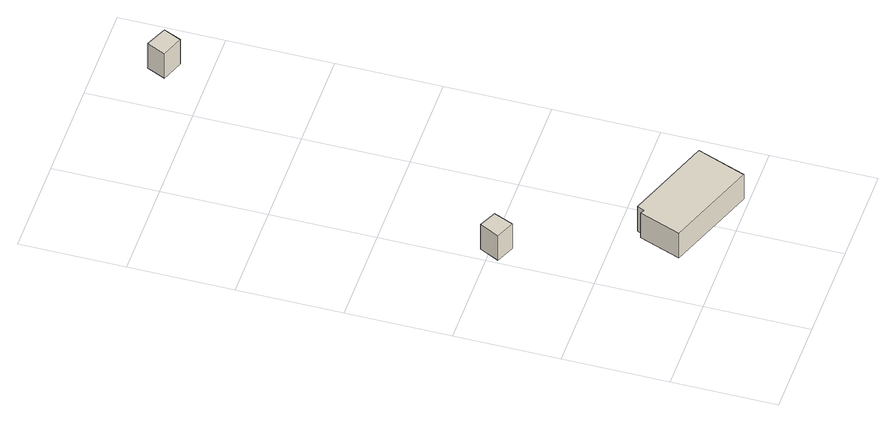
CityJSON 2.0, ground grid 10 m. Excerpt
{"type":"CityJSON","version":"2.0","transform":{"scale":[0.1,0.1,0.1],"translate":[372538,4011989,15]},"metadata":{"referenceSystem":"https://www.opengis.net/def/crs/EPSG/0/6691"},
"CityObjects":{
"building1":{"type":"Building","attributes":{"枝番":1,"利根川水系渡良瀬川洪水浸水想定区域（計画規模）.規模":"L1","利根川水系渡良瀬川洪水浸水想定区域（計画規模）.浸水ランク":"2","利根川水系渡良瀬川洪水浸水想定区域（計画規模）.浸水深":0.68,"利根川水系渡良瀬川洪水浸水想定区域（計画規模）.継続時間":4.7,"利根川水系渡良瀬川洪水浸水想定区域（想定最大規模）.規模":"L2","利根川水系渡良瀬川洪水浸水想定区域（想定最大規模）.浸水ランク":"2","利根川水系渡良瀬川洪水浸水想定区域（想定最大規模）.浸水深":1.99,"利根川水系渡良瀬川洪水浸水想定区域（想定最大規模）.継続時間":200.1,"利根川水系利根川洪水浸水想定区域（計画規模）.規模":"L1","利根川水系利根川洪水浸水想定区域（計画規模）.浸水ランク":"2","利根川水系利根川洪水浸水想定区域（計画規模）.浸水深":2.9,"利根川水系利根川洪水浸水想定区域（想定最大規模）.規模":"L2","利根川水系利根川洪水浸水想定区域（想定最大規模）.浸水ランク":"4","利根川水系利根川洪水浸水想定区域（想定最大規模）.浸水深":5.13,"BuildingDetails.prefecture":"10","BuildingDetails.city":"10207"},"geometry":[{"type":"Solid","lod":"1","boundaries":[[[[0,1,2,3]],[[2,4,5,3]],[[1,6,4,2]],[[0,7,6,1]],[[3,5,7,0]],[[4,6,7,5]]]]}]},
"building2":{"type":"Building","attributes":{"枝番":1,"利根川水系渡良瀬川洪水浸水想定区域（計画規模）.規模":"L1","利根川水系渡良瀬川洪水浸水想定区域（計画規模）.浸水ランク":"2","利根川水系渡良瀬川洪水浸水想定区域（計画規模）.浸水深":0.97,"利根川水系渡良瀬川洪水浸水想定区域（計画規模）.継続時間":4.7,"利根川水系渡良瀬川洪水浸水想定区域（想定最大規模）.規模":"L2","利根川水系渡良瀬川洪水浸水想定区域（想定最大規模）.浸水ランク":"2","利根川水系渡良瀬川洪水浸水想定区域（想定最大規模）.浸水深":2.27,"利根川水系渡良瀬川洪水浸水想定区域（想定最大規模）.継続時間":200.1,"利根川水系利根川洪水浸水想定区域（計画規模）.規模":"L1","利根川水系利根川洪水浸水想定区域（計画規模）.浸水ランク":"3","利根川水系利根川洪水浸水想定区域（計画規模）.浸水深":3.2,"利根川水系利根川洪水浸水想定区域（想定最大規模）.規模":"L2","利根川水系利根川洪水浸水想定区域（想定最大規模）.浸水ランク":"4","利根川水系利根川洪水浸水想定区域（想定最大規模）.浸水深":5.43,"usage":"451","measuredHeight":3.5,"BuildingDetails.prefecture":"10","BuildingDetails.city":"10207","BuildingDetails.surveyYear":2016},"geometry":[{"type":"Solid","lod":"1","boundaries":[[[[8,9,10,11,12,13]],[[12,14,15,13]],[[11,16,14,12]],[[10,17,16,11]],[[9,18,17,10]],[[8,19,18,9]],[[13,15,19,8]],[[14,16,17,18,19,15]]]]}]},
"building3":{"type":"Building","attributes":{"枝番":1,"利根川水系渡良瀬川洪水浸水想定区域（計画規模）.規模":"L1","利根川水系渡良瀬川洪水浸水想定区域（計画規模）.浸水ランク":"2","利根川水系渡良瀬川洪水浸水想定区域（計画規模）.浸水深":1.37,"利根川水系渡良瀬川洪水浸水想定区域（計画規模）.継続時間":37.8,"利根川水系渡良瀬川洪水浸水想定区域（想定最大規模）.規模":"L2","利根川水系渡良瀬川洪水浸水想定区域（想定最大規模）.浸水ランク":"2","利根川水系渡良瀬川洪水浸水想定区域（想定最大規模）.浸水深":2.69,"利根川水系渡良瀬川洪水浸水想定区域（想定最大規模）.継続時間":246.2,"利根川水系矢場川洪水浸水想定区域（想定最大規模）.規模":"L2","利根川水系矢場川洪水浸水想定区域（想定最大規模）.浸水ランク":"1","利根川水系矢場川洪水浸水想定区域（想定最大規模）.浸水深":0.11,"利根川水系多々良川洪水浸水想定区域（想定最大規模）.規模":"L2","利根川水系利根川洪水浸水想定区域（計画規模）.規模":"L1","利根川水系利根川洪水浸水想定区域（計画規模）.浸水ランク":"3","利根川水系利根川洪水浸水想定区域（計画規模）.浸水深":3.6,"利根川水系利根川洪水浸水想定区域（想定最大規模）.規模":"L2","利根川水系利根川洪水浸水想定区域（想定最大規模）.浸水ランク":"4","利根川水系利根川洪水浸水想定区域（想定最大規模）.浸水深":5.83,"BuildingDetails.prefecture":"10","BuildingDetails.city":"10207"},"geometry":[{"type":"Solid","lod":"1","boundaries":[[[[20,21,22,23]],[[22,24,25,23]],[[21,26,24,22]],[[20,27,26,21]],[[23,25,27,20]],[[24,26,27,25]]]]}]}
},
"vertices":[
[0,189,9],[9,208,9],[26,200,9],[18,181,9],[26,200,39],[18,181,39],[9,208,39],[0,189,39],
[51,38,7],[66,78,7],[70,76,7],[73,83,7],[157,52,7],[139,5,7],[157,52,37],[139,5,37],[73,83,37],[70,76,37],[66,78,37],[51,38,37],
[139,538,5],[147,556,5],[168,547,5],[160,530,5],[168,547,35],[160,530,35],[147,556,35],[139,538,35]
]}
